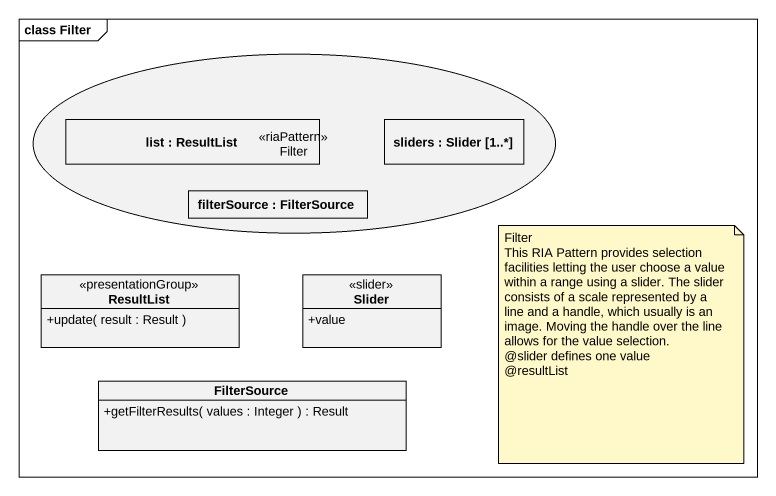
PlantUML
@startuml
mainframe class Filter
allowmixing
hide circle
hide empty members
skinparam classAttributeIconSize 0
usecase Filter <<riaPattern>>
rectangle "list : ResultList" as list
rectangle "sliders : Slider [1..*]" as sliders
rectangle "filterSource : FilterSource" as filterSource
class ResultList <<presentationGroup>> {
  +update( result : Result )
}
class Slider <<slider>> {
  +value
}
class FilterSource {
  +getFilterResults( values : Integer ) : Result
}
list -- filterSource
sliders -left- list
note as N1
  Filter
  This RIA Pattern provides selection facilities letting the user choose a value within a range using a slider. The slider consists of a scale represented by a line and a handle, which usually is an image. Moving the handle over the line allows for the value selection.
  ~@slider defines one value
  ~@resultList
end note
@enduml
